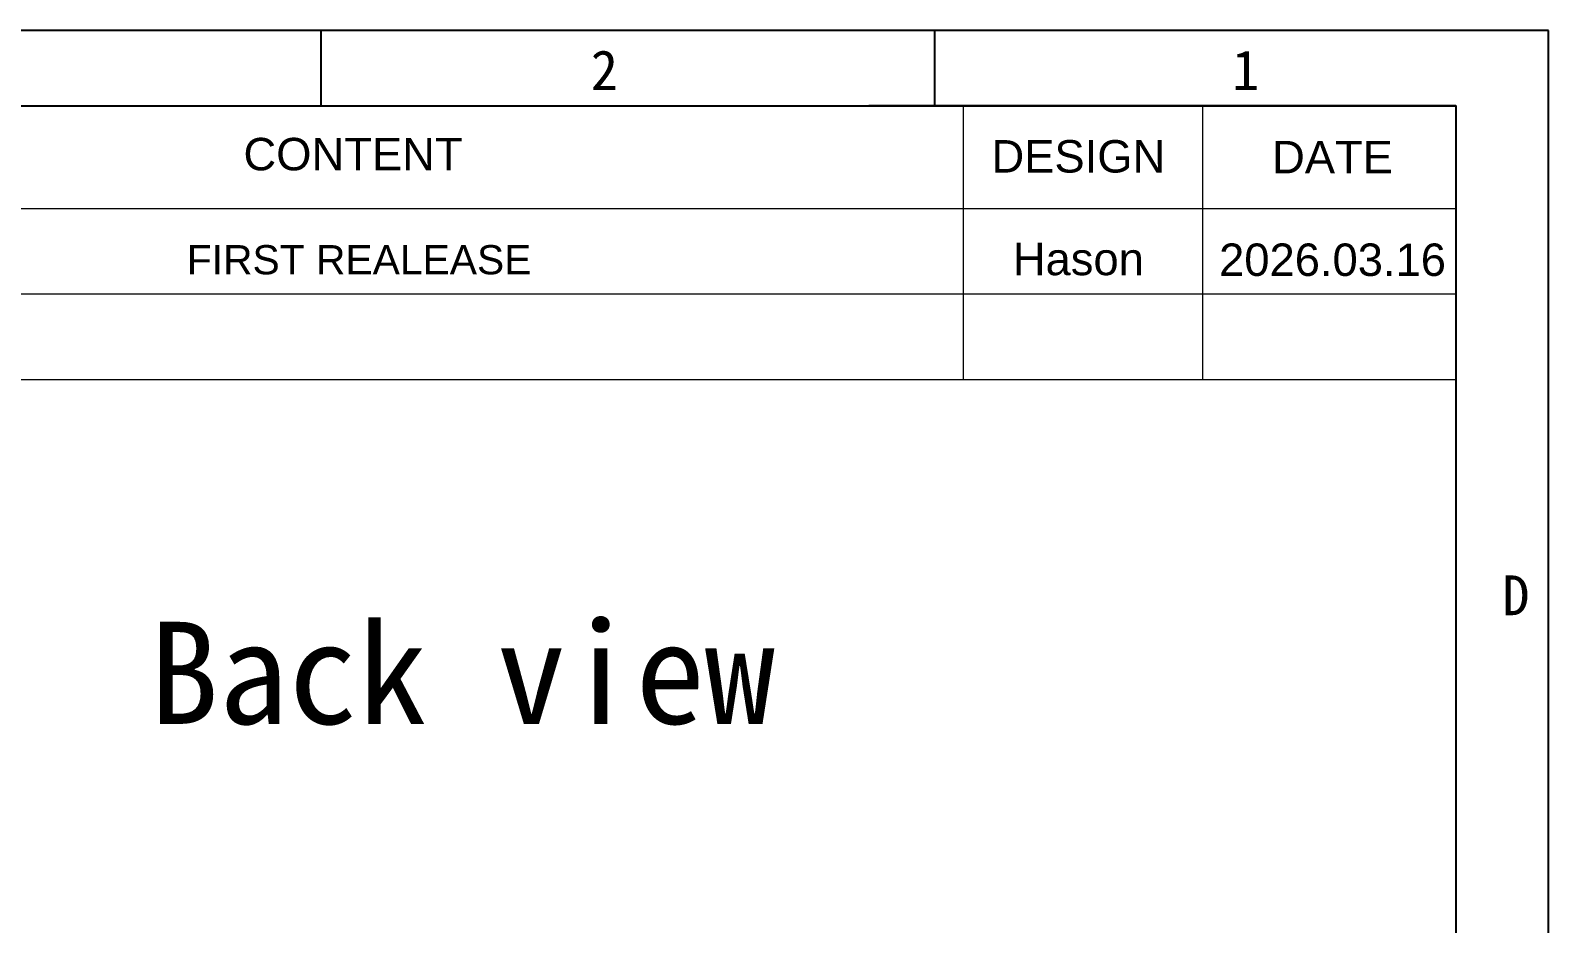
# Model space of a CAD drawing. Header units: millimetres. Extents: x 3975 to 4317, y 206 to 449.
# Drawn here: x 4209.7 to 4316.8, y 385.9 to 448.9 of the extents above; entities that cross this region are included whole.
import ezdxf
from ezdxf.enums import TextEntityAlignment as Align

# ---------------------------------------------------------------- set-up
doc = ezdxf.new("R2010")
doc.units = ezdxf.units.MM
doc.styles.add('T', font='arial.ttf')
doc.styles.add('VIEW 4', font='', dxfattribs={"height": 4})
doc.styles.add('宋体', font='')
doc.styles.get('VIEW 4').set_extended_font_data('SimSun')
doc.styles.get('宋体').set_extended_font_data('SimSun')

msp = doc.modelspace()

# ---------------------------------------------------------------- linework, layer by layer
at = {"color": 0}
for p, q in [((4316.779, 448.915), (3974.61, 448.915)), ((4230.226, 443.595), (4230.226, 448.915)), ((4273.503, 443.595), (4273.503, 448.915)), ((4316.779, 205.518), (4316.779, 448.915)), ((4316.779, 443.298), (4316.779, 447.51))]:
    msp.add_line(p, q, dxfattribs=at)
at = {"lineweight": 0}
for p, q in [((4275.493, 443.633), (4275.493, 424.288)), ((4292.382, 443.595), (4292.382, 436.355)), ((4173.772, 436.355), (4310.227, 436.355)), ((4292.382, 436.355), (4292.382, 424.288)), ((4173.772, 430.321), (4310.227, 430.321)), ((4173.772, 424.288), (4310.227, 424.288))]:
    msp.add_line(p, q, dxfattribs=at)
at = {"color": 0}
msp.add_lwpolyline([(3980.959, 443.595), (4310.227, 443.595), (4310.227, 211.738), (3980.959, 211.738)], close=True, dxfattribs=at)
at = {"color": 0, "linetype": 'Continuous'}
msp.add_lwpolyline([(4310.227, 443.595), (4268.856, 443.595)], dxfattribs=at)
at = {"color": 7, "lineweight": 5}
msp.add_lwpolyline([(4310.227, 403.706), (4310.227, 305.548)], dxfattribs=at)

# ---------------------------------------------------------------- texts
at = {"color": 0, "style": '宋体'}
for s, p in [('2', (4250.2, 446.106)), ('1', (4295.411, 446.106)), ('D', (4314.474, 409.061))]:
    msp.add_text(s, height=2.808, dxfattribs=at).set_placement(p, align=Align.MIDDLE_CENTER)
at = {"lineweight": 0, "style": 'T'}
for s, height, p in [('CONTENT', 2.2882, (4232.475, 440.185)), ('DATE', 2.2882, (4301.542, 439.975)), ('FIRST REALEASE', 2.05935, (4232.904, 432.735)), ('2026.03.16', 2.2882, (4301.542, 432.735))]:
    msp.add_text(s, height=height, dxfattribs=at).set_placement(p, align=Align.MIDDLE)
for s, p in [('DESIGN', (4283.62, 440.027)), ('Hason', (4283.62, 432.787))]:
    msp.add_text(s, height=2.2882, dxfattribs=at).set_placement(p, align=Align.MIDDLE_CENTER)
at = {"ltscale": 10, "insert": (4218.111, 407.19), "char_height": 7.2, "width": 66.25581, "attachment_point": 1, "style": 'VIEW 4'}
msp.add_mtext('Back view', dxfattribs=at)

doc.saveas('drawing.dxf')
